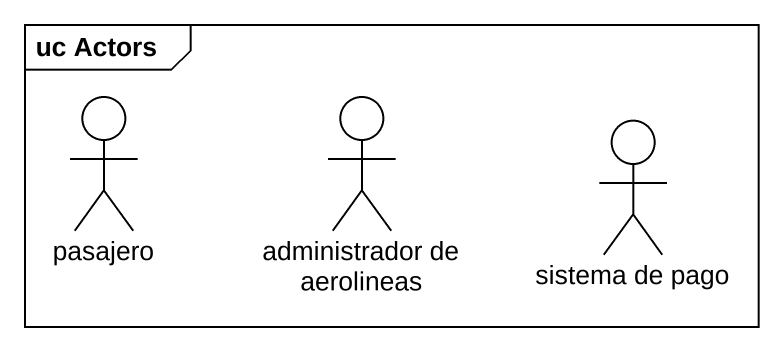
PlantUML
@startuml
mainframe uc Actors
actor pasajero
actor "administrador de aerolineas" as administrador_de_aerolineas
actor "sistema de pago" as sistema_de_pago
@enduml
